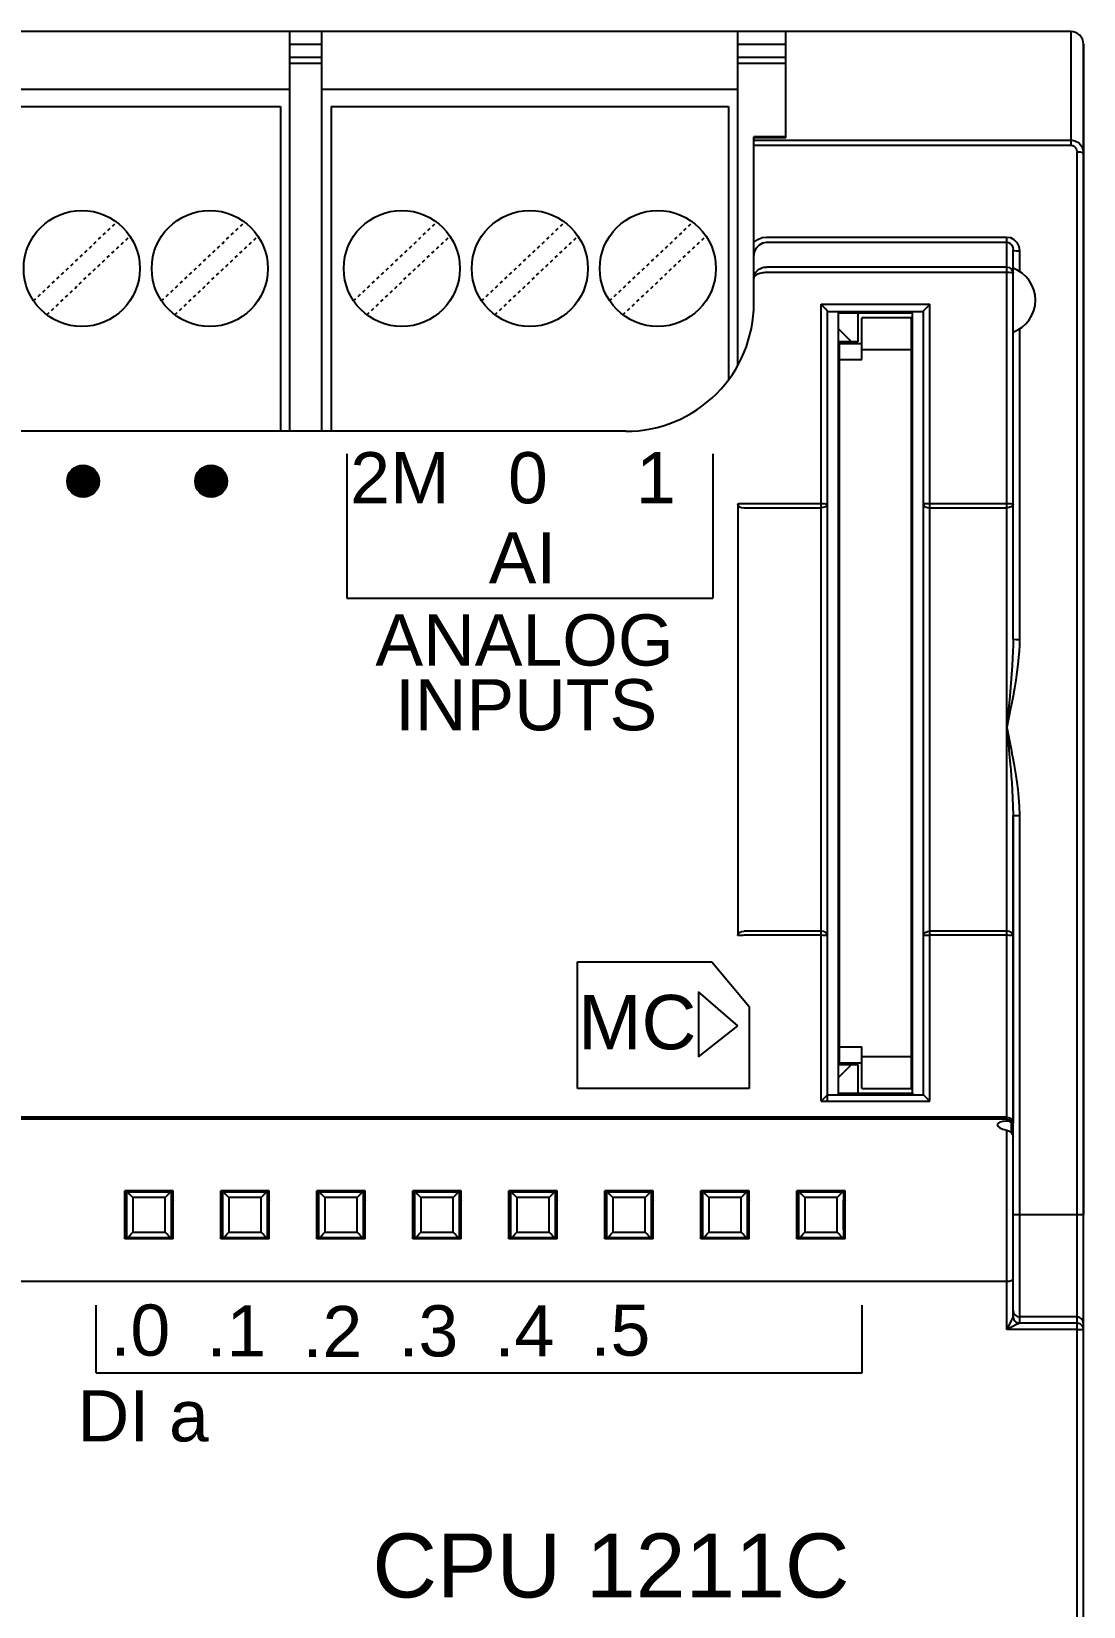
# Model space of a CAD drawing. Header units: inches. Extents: x 57 to 2760, y -193 to 2149.
# Drawn here: x 147.1 to 179.97, y 1693.55 to 1742.79 of the extents above; entities that cross this region are included whole.
import ezdxf

# ---------------------------------------------------------------- set-up
doc = ezdxf.new("R2010")
doc.units = ezdxf.units.IN
doc.header["$MEASUREMENT"] = 0
doc.linetypes.add('DOT', pattern=[0.2, 0.1, -0.1])
doc.styles.get("Standard").update_dxf_attribs({"font": 'arial.ttf'})

msp = doc.modelspace()

# ---------------------------------------------------------------- linework, layer by layer
at = {"color": 7, "linetype": 'Continuous'}
for p, q in [((179.57114, 1742.79462), (90.37114, 1742.79462)), ((155.17114, 1730.29462), (155.17114, 1742.79462)), ((156.17114, 1730.29462), (156.17114, 1742.79462)), ((169.17114, 1732.35813), (169.17114, 1742.79462)), ((170.67114, 1739.47104), (170.67114, 1742.79462)), ((179.57114, 1742.79462), (179.57114, 1739.23994)), ((155.17114, 1742.39462), (156.17114, 1742.39462)), ((169.17114, 1742.39462), (170.67114, 1742.39462)), ((179.97114, 1643.19462), (179.97114, 1742.39462)), ((179.97114, 1742.39462), (179.97114, 1705.79462)), ((155.17114, 1741.99462), (156.17114, 1741.99462)), ((156.17114, 1741.79462), (155.17114, 1741.79462)), ((169.17114, 1741.99462), (170.67114, 1741.99462)), ((170.67114, 1741.79462), (169.17114, 1741.79462)), ((155.17114, 1740.98462), (98.17114, 1740.98462)), ((169.17114, 1740.98462), (156.17114, 1740.98462)), ((98.46114, 1740.44462), (154.88114, 1740.44462)), ((154.88114, 1740.44462), (154.88114, 1730.29462)), ((156.46114, 1740.44462), (168.88114, 1740.44462)), ((156.46114, 1740.44462), (156.46114, 1730.29462)), ((168.88114, 1740.44462), (168.88114, 1731.90801)), ((170.67114, 1739.49763), (169.67114, 1739.49763)), ((169.67114, 1734.29462), (169.67114, 1739.49762)), ((170.67114, 1739.47104), (169.67114, 1739.47104)), ((169.67114, 1739.39967), (179.57114, 1739.39967)), ((169.67114, 1739.23994), (179.57114, 1739.23994)), ((179.77114, 1646.56641), (179.77114, 1739.02283)), ((170.07114, 1736.3686), (177.57114, 1736.3686)), ((177.57114, 1708.73047), (177.57114, 1736.3686)), ((170.07114, 1736.20602), (177.57114, 1736.20602)), ((177.77114, 1723.79926), (177.77114, 1735.96728)), ((177.97114, 1735.93713), (177.97114, 1735.29265)), ((177.57114, 1735.4303), (170.07114, 1735.4303)), ((177.57114, 1735.25745), (170.07114, 1735.25937)), ((171.77114, 1709.35255), (171.77114, 1734.26449)), ((171.77114, 1734.26449), (175.17114, 1734.26449)), ((171.97114, 1728.21393), (171.97114, 1734.0456)), ((171.97114, 1734.04462), (174.97114, 1734.04462)), ((171.97114, 1734.04462), (174.97114, 1734.04462)), ((172.32114, 1733.99462), (172.27114, 1734.04462)), ((172.32114, 1709.59462), (172.32114, 1733.99462)), ((172.32114, 1733.99462), (174.62114, 1733.99462)), ((172.92114, 1733.99462), (172.92114, 1733.09462)), ((174.62114, 1733.99462), (174.67114, 1734.04462)), ((174.62114, 1733.99462), (174.62114, 1709.59462)), ((174.97114, 1709.54462), (174.97114, 1734.0456)), ((175.17114, 1709.35255), (175.17114, 1734.26449)), ((172.72114, 1733.09462), (172.32114, 1733.49462)), ((173.04614, 1732.54462), (173.04614, 1733.84462)), ((174.59614, 1733.84462), (173.04614, 1733.84462)), ((174.59614, 1709.74462), (174.59614, 1733.84462)), ((177.97114, 1733.49659), (177.97114, 1723.78125)), ((172.92114, 1733.09462), (172.32114, 1733.09462)), ((172.34614, 1710.54462), (172.34614, 1733.04462)), ((172.34614, 1733.04462), (173.04614, 1733.04462)), ((172.34614, 1733.04462), (173.04614, 1733.04462)), ((172.34614, 1732.54462), (173.04614, 1732.54462)), ((174.59614, 1732.84462), (173.04614, 1732.84462)), ((165.67114, 1730.29462), (101.67117, 1730.29462)), ((148.21122, 1728.73847), (148.70413, 1729.23138)), ((148.21696, 1728.6978), (148.7448, 1729.22564)), ((148.22275, 1728.7964), (148.64621, 1729.21985)), ((148.22466, 1728.6591), (148.78351, 1729.21794)), ((148.23236, 1728.62039), (148.82221, 1729.21024)), ((148.23427, 1728.85432), (148.58828, 1729.20833)), ((148.24006, 1728.58169), (148.86092, 1729.20254)), ((148.24579, 1728.91225), (148.53035, 1729.19681)), ((148.24776, 1728.54298), (148.89962, 1729.19485)), ((148.26585, 1728.51467), (148.92793, 1729.17676)), ((148.28443, 1728.48685), (148.95575, 1729.15817)), ((148.30302, 1728.45903), (148.98357, 1729.13958)), ((148.32161, 1728.43122), (149.01139, 1729.121)), ((148.32276, 1729.03562), (148.40698, 1729.11984)), ((148.34019, 1728.4034), (149.0392, 1729.10241)), ((148.35991, 1728.37672), (149.06589, 1729.08269)), ((148.38773, 1728.35813), (149.08447, 1729.05487)), ((148.41555, 1728.33954), (149.10306, 1729.02705)), ((148.44336, 1728.32096), (149.12165, 1728.99924)), ((148.47118, 1728.30237), (149.14023, 1728.97142)), ((152.21122, 1728.73847), (152.70413, 1729.23138)), ((152.21696, 1728.6978), (152.7448, 1729.22564)), ((152.22275, 1728.7964), (152.64621, 1729.21985)), ((152.22466, 1728.6591), (152.78351, 1729.21794)), ((152.23236, 1728.62039), (152.82221, 1729.21024)), ((152.23427, 1728.85432), (152.58828, 1729.20833)), ((152.24006, 1728.58169), (152.86092, 1729.20254)), ((152.24579, 1728.91225), (152.53035, 1729.19681)), ((152.24776, 1728.54298), (152.89962, 1729.19485)), ((152.26585, 1728.51467), (152.92793, 1729.17676)), ((152.28443, 1728.48685), (152.95575, 1729.15817)), ((152.30302, 1728.45903), (152.98357, 1729.13958)), ((152.32161, 1728.43122), (153.01139, 1729.121)), ((152.32276, 1729.03562), (152.40698, 1729.11984)), ((152.34019, 1728.4034), (153.0392, 1729.10241)), ((152.35991, 1728.37672), (153.06589, 1729.08269)), ((152.38773, 1728.35813), (153.08447, 1729.05487)), ((152.41555, 1728.33954), (153.10306, 1729.02705)), ((152.44336, 1728.32096), (153.12165, 1728.99924)), ((152.47118, 1728.30237), (153.14023, 1728.97142)), ((148.499, 1728.28378), (149.15882, 1728.9436)), ((148.52999, 1728.26837), (149.17423, 1728.91261)), ((148.5687, 1728.26067), (149.18193, 1728.87391)), ((148.6074, 1728.25297), (149.18963, 1728.8352)), ((148.64611, 1728.24527), (149.19733, 1728.7965)), ((148.68481, 1728.23757), (149.20503, 1728.75779)), ((148.7302, 1728.23656), (149.20604, 1728.7124)), ((148.78813, 1728.24809), (149.19452, 1728.65447)), ((148.84606, 1728.25961), (149.18299, 1728.59655)), ((148.90765, 1728.2748), (149.16781, 1728.53495)), ((152.499, 1728.28378), (153.15882, 1728.9436)), ((152.52999, 1728.26837), (153.17423, 1728.91261)), ((152.5687, 1728.26067), (153.18193, 1728.87391)), ((152.6074, 1728.25297), (153.18963, 1728.8352)), ((152.64611, 1728.24527), (153.19733, 1728.7965)), ((152.68481, 1728.23757), (153.20503, 1728.75779)), ((152.7302, 1728.23656), (153.20604, 1728.7124)), ((152.78813, 1728.24809), (153.19452, 1728.65447)), ((152.84606, 1728.25961), (153.18299, 1728.59655)), ((152.90765, 1728.2748), (153.16781, 1728.53495)), ((149.04749, 1728.36824), (149.07436, 1728.39511)), ((153.04749, 1728.36824), (153.07436, 1728.39511)), ((169.17114, 1728.02583), (169.17114, 1714.52674)), ((169.36428, 1728.03863), (171.76428, 1728.03863)), ((171.97114, 1714.33236), (171.97114, 1728.21393)), ((175.17114, 1728.03863), (177.57114, 1728.03863)), ((169.36428, 1727.89965), (171.76428, 1727.89965)), ((175.17114, 1727.89965), (177.57114, 1727.89965)), ((177.65832, 1721.91207), (177.61933, 1721.50969)), ((177.69376, 1721.6297), (177.62846, 1721.30863)), ((177.61933, 1721.50969), (177.57114, 1721.03199)), ((177.62846, 1721.30863), (177.57119, 1721.03233)), ((177.57114, 1721.03267), (177.62608, 1720.48724)), ((177.57119, 1721.03233), (177.65601, 1720.62095)), ((177.62608, 1720.48724), (177.65318, 1720.20882)), ((177.77114, 1708.58396), (177.77114, 1718.29232)), ((177.77114, 1718.29232), (177.77114, 1708.66673)), ((177.97114, 1718.27982), (177.97114, 1702.41023)), ((171.76639, 1714.66782), (169.36639, 1714.66782)), ((177.57114, 1714.66782), (175.17114, 1714.66782)), ((171.76639, 1714.5357), (169.36639, 1714.5357)), ((171.97114, 1709.35255), (171.97114, 1714.43676)), ((177.57114, 1714.5357), (175.17114, 1714.5357)), ((172.34614, 1713.59462), (172.32114, 1713.59462)), ((172.34614, 1711.04462), (173.04614, 1711.04462)), ((173.04614, 1709.74462), (173.04614, 1711.04462)), ((173.04614, 1710.74462), (174.59614, 1710.74462)), ((172.32114, 1710.09462), (172.72114, 1710.49462)), ((172.32114, 1710.49462), (172.92114, 1710.49462)), ((172.34614, 1710.54462), (173.04614, 1710.54462)), ((172.92114, 1710.49462), (172.92114, 1709.59462)), ((173.04614, 1709.74462), (174.59614, 1709.74462)), ((171.77114, 1709.35255), (175.17114, 1709.35255)), ((171.97098, 1709.54462), (174.9713, 1709.54462)), ((171.97114, 1709.54462), (174.97114, 1709.54462)), ((172.32114, 1709.59462), (172.27114, 1709.54462)), ((174.62114, 1709.59462), (172.32114, 1709.59462)), ((174.62114, 1709.59462), (174.67114, 1709.54462)), ((177.57114, 1708.8506), (145.12114, 1708.8506)), ((177.57114, 1708.7832), (145.12114, 1708.7832)), ((177.57114, 1702.21162), (177.57114, 1708.44026)), ((177.75824, 1708.61271), (177.72114, 1708.67134)), ((177.72114, 1708.36352), (177.72114, 1708.67134)), ((177.75592, 1708.66021), (177.77114, 1708.58396)), ((177.77114, 1708.54547), (177.75824, 1708.61271)), ((177.77114, 1702.60947), (177.77114, 1708.54547)), ((150.01779, 1706.54797), (150.06438, 1706.50138)), ((151.52449, 1706.54797), (150.01779, 1706.54797)), ((150.06438, 1706.50138), (150.10823, 1706.5006)), ((151.43405, 1706.5006), (150.10823, 1706.5006)), ((151.27715, 1706.33677), (150.26513, 1706.33677)), ((151.43405, 1706.5006), (151.4779, 1706.50138)), ((151.52449, 1706.54797), (151.4779, 1706.50138)), ((151.52378, 1706.3099), (151.50425, 1706.29457)), ((151.50425, 1706.29457), (151.52352, 1706.2227)), ((153.06438, 1706.50138), (153.01779, 1706.54797)), ((154.52449, 1706.54797), (153.01779, 1706.54797)), ((153.03803, 1706.29457), (153.01876, 1706.2227)), ((153.06438, 1706.50138), (153.10823, 1706.5006)), ((154.43405, 1706.5006), (153.10823, 1706.5006)), ((154.27715, 1706.33677), (153.26513, 1706.33677)), ((154.43405, 1706.5006), (154.4779, 1706.50138)), ((154.4779, 1706.50138), (154.52449, 1706.54797)), ((154.52378, 1706.3099), (154.50425, 1706.29457)), ((154.50425, 1706.29457), (154.52352, 1706.2227)), ((156.06438, 1706.50138), (156.01779, 1706.54797)), ((157.52449, 1706.54797), (156.01779, 1706.54797)), ((156.03803, 1706.29457), (156.01876, 1706.2227)), ((156.06438, 1706.50138), (156.10823, 1706.5006)), ((157.43405, 1706.5006), (156.10823, 1706.5006)), ((157.27715, 1706.33677), (156.26513, 1706.33677)), ((157.43405, 1706.5006), (157.4779, 1706.50138)), ((157.4779, 1706.50138), (157.52449, 1706.54797)), ((157.52378, 1706.3099), (157.50425, 1706.29457)), ((157.50425, 1706.29457), (157.52352, 1706.2227)), ((159.06438, 1706.50138), (159.01779, 1706.54797)), ((160.52449, 1706.54797), (159.01779, 1706.54797)), ((159.03803, 1706.29457), (159.01876, 1706.2227)), ((159.06438, 1706.50138), (159.10823, 1706.5006)), ((160.43405, 1706.5006), (159.10823, 1706.5006)), ((160.27715, 1706.33677), (159.26513, 1706.33677)), ((160.43405, 1706.5006), (160.4779, 1706.50138)), ((160.4779, 1706.50138), (160.52449, 1706.54797)), ((160.52378, 1706.3099), (160.50425, 1706.29457)), ((160.50425, 1706.29457), (160.52352, 1706.2227)), ((162.06438, 1706.50138), (162.01779, 1706.54797)), ((163.52449, 1706.54797), (162.01779, 1706.54797)), ((162.03803, 1706.29457), (162.01876, 1706.2227)), ((162.06438, 1706.50138), (162.10823, 1706.5006)), ((163.43405, 1706.5006), (162.10823, 1706.5006)), ((163.27715, 1706.33677), (162.26513, 1706.33677)), ((163.43405, 1706.5006), (163.4779, 1706.50138)), ((163.4779, 1706.50138), (163.52449, 1706.54797)), ((163.52378, 1706.3099), (163.50425, 1706.29457)), ((163.50425, 1706.29457), (163.52352, 1706.2227)), ((165.06438, 1706.50138), (165.01779, 1706.54797)), ((166.52449, 1706.54797), (165.01779, 1706.54797)), ((165.03803, 1706.29457), (165.01876, 1706.2227)), ((165.06438, 1706.50138), (165.10823, 1706.5006)), ((166.43405, 1706.5006), (165.10823, 1706.5006)), ((166.27715, 1706.33677), (165.26513, 1706.33677)), ((166.43405, 1706.5006), (166.4779, 1706.50138)), ((166.4779, 1706.50138), (166.52449, 1706.54797)), ((166.52378, 1706.3099), (166.50425, 1706.29457)), ((166.50425, 1706.29457), (166.52352, 1706.2227)), ((168.06438, 1706.50138), (168.01779, 1706.54797)), ((169.52449, 1706.54797), (168.01779, 1706.54797)), ((168.03803, 1706.29457), (168.01876, 1706.2227)), ((168.06438, 1706.50138), (168.10823, 1706.5006)), ((169.43405, 1706.5006), (168.10823, 1706.5006)), ((169.27715, 1706.33677), (168.26513, 1706.33677)), ((169.43405, 1706.5006), (169.4779, 1706.50138)), ((169.4779, 1706.50138), (169.52449, 1706.54797)), ((169.52378, 1706.3099), (169.50425, 1706.29457)), ((169.50425, 1706.29457), (169.52352, 1706.2227)), ((171.06438, 1706.50138), (171.01779, 1706.54797)), ((172.52449, 1706.54797), (171.01779, 1706.54797)), ((171.03803, 1706.29457), (171.01876, 1706.2227)), ((171.06438, 1706.50138), (171.10823, 1706.5006)), ((172.43405, 1706.5006), (171.10823, 1706.5006)), ((172.27715, 1706.33677), (171.26513, 1706.33677)), ((172.43405, 1706.5006), (172.4779, 1706.50138)), ((172.4779, 1706.50138), (172.52449, 1706.54797)), ((172.52378, 1706.3099), (172.50425, 1706.29457)), ((172.50425, 1706.29457), (172.52352, 1706.2227)), ((151.49607, 1705.95021), (151.49565, 1705.81894)), ((151.49565, 1705.81894), (151.49585, 1705.68611)), ((151.49709, 1706.07042), (151.49607, 1705.95021)), ((153.04568, 1706.02323), (153.04433, 1706.13353)), ((153.04646, 1705.89626), (153.04568, 1706.02323)), ((153.04662, 1705.76211), (153.04646, 1705.89626)), ((154.49607, 1705.95021), (154.49565, 1705.81894)), ((154.49565, 1705.81894), (154.49585, 1705.68611)), ((154.49709, 1706.07042), (154.49607, 1705.95021)), ((156.04568, 1706.02323), (156.04433, 1706.13353)), ((156.04646, 1705.89626), (156.04568, 1706.02323)), ((156.04662, 1705.76211), (156.04646, 1705.89626)), ((157.49578, 1705.88536), (157.49567, 1705.75213)), ((157.49651, 1706.0123), (157.49578, 1705.88536)), ((159.04568, 1706.02323), (159.04433, 1706.13353)), ((159.04646, 1705.89626), (159.04568, 1706.02323)), ((159.04662, 1705.76211), (159.04646, 1705.89626)), ((160.49607, 1705.95021), (160.49565, 1705.81894)), ((160.49565, 1705.81894), (160.49585, 1705.68611)), ((160.49709, 1706.07042), (160.49607, 1705.95021)), ((162.04568, 1706.02323), (162.04433, 1706.13353)), ((162.04646, 1705.89626), (162.04568, 1706.02323)), ((162.04662, 1705.76211), (162.04646, 1705.89626)), ((163.49607, 1705.95021), (163.49565, 1705.81894)), ((163.49565, 1705.81894), (163.49585, 1705.68611)), ((163.49709, 1706.07042), (163.49607, 1705.95021)), ((165.04568, 1706.02323), (165.04433, 1706.13353)), ((165.04646, 1705.89626), (165.04568, 1706.02323)), ((165.04662, 1705.76211), (165.04646, 1705.89626)), ((166.49607, 1705.95021), (166.49565, 1705.81894)), ((166.49565, 1705.81894), (166.49585, 1705.68611)), ((166.49709, 1706.07042), (166.49607, 1705.95021)), ((168.04568, 1706.02323), (168.04433, 1706.13353)), ((168.04646, 1705.89626), (168.04568, 1706.02323)), ((168.04662, 1705.76211), (168.04646, 1705.89626)), ((169.49607, 1705.95021), (169.49565, 1705.81894)), ((169.49565, 1705.81894), (169.49585, 1705.68611)), ((169.49709, 1706.07042), (169.49607, 1705.95021)), ((171.04568, 1706.02323), (171.04433, 1706.13353)), ((171.04646, 1705.89626), (171.04568, 1706.02323)), ((171.04662, 1705.76211), (171.04646, 1705.89626)), ((172.49607, 1705.95021), (172.49565, 1705.81894)), ((172.49565, 1705.81894), (172.49585, 1705.68611)), ((172.49709, 1706.07042), (172.49607, 1705.95021)), ((151.49585, 1705.68611), (151.49665, 1705.56094)), ((151.49665, 1705.56094), (151.498, 1705.45226)), ((151.50425, 1705.29467), (151.52352, 1705.36654)), ((153.03803, 1705.29467), (153.01876, 1705.36654)), ((153.04509, 1705.51018), (153.04616, 1705.63028)), ((153.04616, 1705.63028), (153.04662, 1705.76211)), ((154.49585, 1705.68611), (154.49665, 1705.56094)), ((154.49665, 1705.56094), (154.498, 1705.45226)), ((154.50425, 1705.29467), (154.52352, 1705.36654)), ((156.03803, 1705.29467), (156.01876, 1705.36654)), ((156.04509, 1705.51018), (156.04616, 1705.63028)), ((156.04616, 1705.63028), (156.04662, 1705.76211)), ((157.49567, 1705.75213), (157.49617, 1705.622)), ((157.49617, 1705.622), (157.49726, 1705.50401)), ((157.50425, 1705.29467), (157.52352, 1705.36654)), ((159.03803, 1705.29467), (159.01876, 1705.36654)), ((159.04509, 1705.51018), (159.04616, 1705.63028)), ((159.04616, 1705.63028), (159.04662, 1705.76211)), ((160.49585, 1705.68611), (160.49665, 1705.56094)), ((160.49665, 1705.56094), (160.498, 1705.45226)), ((160.50425, 1705.29467), (160.52352, 1705.36654)), ((162.03803, 1705.29467), (162.01876, 1705.36654)), ((162.04509, 1705.51018), (162.04616, 1705.63028)), ((162.04616, 1705.63028), (162.04662, 1705.76211)), ((163.49585, 1705.68611), (163.49665, 1705.56094)), ((163.49665, 1705.56094), (163.498, 1705.45226)), ((163.50425, 1705.29467), (163.52352, 1705.36654)), ((165.03803, 1705.29467), (165.01876, 1705.36654)), ((165.04509, 1705.51018), (165.04616, 1705.63028)), ((165.04616, 1705.63028), (165.04662, 1705.76211)), ((166.49585, 1705.68611), (166.49665, 1705.56094)), ((166.49665, 1705.56094), (166.498, 1705.45226)), ((166.50425, 1705.29467), (166.52352, 1705.36654)), ((168.03803, 1705.29467), (168.01876, 1705.36654)), ((168.04509, 1705.51018), (168.04616, 1705.63028)), ((168.04616, 1705.63028), (168.04662, 1705.76211)), ((169.49585, 1705.68611), (169.49665, 1705.56094)), ((169.49665, 1705.56094), (169.498, 1705.45226)), ((169.50425, 1705.29467), (169.52352, 1705.36654)), ((171.03803, 1705.29467), (171.01876, 1705.36654)), ((171.04509, 1705.51018), (171.04616, 1705.63028)), ((171.04616, 1705.63028), (171.04662, 1705.76211)), ((172.49585, 1705.68611), (172.49665, 1705.56094)), ((172.49665, 1705.56094), (172.498, 1705.45226)), ((172.50425, 1705.29467), (172.52352, 1705.36654)), ((179.97114, 1705.79462), (177.77114, 1705.79462)), ((150.01779, 1705.04127), (150.06438, 1705.08786)), ((151.52449, 1705.04127), (150.01779, 1705.04127)), ((150.10822, 1705.08864), (150.06438, 1705.08786)), ((150.10822, 1705.08864), (151.43406, 1705.08864)), ((150.26513, 1705.25247), (151.27715, 1705.25247)), ((151.4779, 1705.08786), (151.43406, 1705.08864)), ((151.52449, 1705.04127), (151.4779, 1705.08786)), ((153.06438, 1705.08786), (153.01779, 1705.04127)), ((154.52449, 1705.04127), (153.01779, 1705.04127)), ((153.0185, 1705.27934), (153.03803, 1705.29467)), ((153.10822, 1705.08864), (153.06438, 1705.08786)), ((153.10822, 1705.08864), (154.43406, 1705.08864)), ((153.26513, 1705.25247), (154.27715, 1705.25247)), ((154.4779, 1705.08786), (154.43406, 1705.08864)), ((154.4779, 1705.08786), (154.52449, 1705.04127)), ((156.06438, 1705.08786), (156.01779, 1705.04127)), ((157.52449, 1705.04127), (156.01779, 1705.04127)), ((156.0185, 1705.27934), (156.03803, 1705.29467)), ((156.10822, 1705.08864), (156.06438, 1705.08786)), ((156.10822, 1705.08864), (157.43406, 1705.08864)), ((156.26513, 1705.25247), (157.27715, 1705.25247)), ((157.4779, 1705.08786), (157.43406, 1705.08864)), ((157.4779, 1705.08786), (157.52449, 1705.04127)), ((159.06438, 1705.08786), (159.01779, 1705.04127)), ((160.52449, 1705.04127), (159.01779, 1705.04127)), ((159.0185, 1705.27934), (159.03803, 1705.29467)), ((159.10822, 1705.08864), (159.06438, 1705.08786)), ((159.10822, 1705.08864), (160.43406, 1705.08864)), ((159.26513, 1705.25247), (160.27715, 1705.25247)), ((160.4779, 1705.08786), (160.43406, 1705.08864)), ((160.4779, 1705.08786), (160.52449, 1705.04127)), ((162.06438, 1705.08786), (162.01779, 1705.04127)), ((163.52449, 1705.04127), (162.01779, 1705.04127)), ((162.0185, 1705.27934), (162.03803, 1705.29467)), ((162.10822, 1705.08864), (162.06438, 1705.08786)), ((162.10822, 1705.08864), (163.43406, 1705.08864)), ((162.26513, 1705.25247), (163.27715, 1705.25247)), ((163.4779, 1705.08786), (163.43406, 1705.08864)), ((163.4779, 1705.08786), (163.52449, 1705.04127)), ((165.06438, 1705.08786), (165.01779, 1705.04127)), ((166.52449, 1705.04127), (165.01779, 1705.04127)), ((165.0185, 1705.27934), (165.03803, 1705.29467)), ((165.10822, 1705.08864), (165.06438, 1705.08786)), ((165.10822, 1705.08864), (166.43406, 1705.08864)), ((165.26513, 1705.25247), (166.27715, 1705.25247)), ((166.4779, 1705.08786), (166.43406, 1705.08864)), ((166.4779, 1705.08786), (166.52449, 1705.04127)), ((168.06438, 1705.08786), (168.01779, 1705.04127)), ((169.52449, 1705.04127), (168.01779, 1705.04127)), ((168.0185, 1705.27934), (168.03803, 1705.29467)), ((168.10822, 1705.08864), (168.06438, 1705.08786)), ((168.10822, 1705.08864), (169.43406, 1705.08864)), ((168.26513, 1705.25247), (169.27715, 1705.25247)), ((169.4779, 1705.08786), (169.43406, 1705.08864)), ((169.4779, 1705.08786), (169.52449, 1705.04127)), ((171.06438, 1705.08786), (171.01779, 1705.04127)), ((172.52449, 1705.04127), (171.01779, 1705.04127)), ((171.0185, 1705.27934), (171.03803, 1705.29467)), ((171.10822, 1705.08864), (171.06438, 1705.08786)), ((171.10822, 1705.08864), (172.43406, 1705.08864)), ((171.26513, 1705.25247), (172.27715, 1705.25247)), ((172.4779, 1705.08786), (172.43406, 1705.08864)), ((172.4779, 1705.08786), (172.52449, 1705.04127)), ((177.57114, 1703.71075), (145.12114, 1703.71075)), ((177.71315, 1702.49425), (177.57114, 1702.21162)), ((177.75377, 1702.57412), (177.71315, 1702.49425)), ((177.85517, 1702.35232), (177.76186, 1702.30645)), ((177.9025, 1702.37533), (177.85517, 1702.35232)), ((179.77114, 1702.40638), (177.96871, 1702.40638)), ((179.77114, 1702.6068), (177.97114, 1702.6068)), ((177.76186, 1702.30645), (177.57114, 1702.21162)), ((179.77114, 1702.21162), (177.57114, 1702.21162))]:
    msp.add_line(p, q, dxfattribs=at)
at = {"linetype": 'DOT'}
for p, q in [((147.16529, 1734.37139), (149.76437, 1736.83344)), ((151.16529, 1734.37139), (153.76437, 1736.83344)), ((157.16529, 1734.37139), (159.76437, 1736.83344)), ((161.16529, 1734.37139), (163.76437, 1736.83344)), ((165.16529, 1734.37139), (167.76437, 1736.83344)), ((147.57791, 1733.9358), (150.17699, 1736.39785)), ((151.57791, 1733.9358), (154.17699, 1736.39785)), ((157.57791, 1733.9358), (160.17699, 1736.39785)), ((161.57791, 1733.9358), (164.17699, 1736.39785)), ((165.57791, 1733.9358), (168.17699, 1736.39785))]:
    msp.add_line(p, q, dxfattribs=at)
for p, q in [((156.95614, 1729.58839), (156.95614, 1725.07481)), ((168.38614, 1729.58839), (168.38614, 1725.07481)), ((156.95614, 1725.07481), (168.38614, 1725.07481)), ((164.1614, 1713.7056), (168.35621, 1713.7056)), ((164.1614, 1709.74428), (164.1614, 1713.7056)), ((168.35621, 1713.7056), (169.52049, 1712.30635)), ((167.94108, 1712.77404), (167.94108, 1710.73696)), ((169.17083, 1711.70253), (167.94108, 1712.77404)), ((169.51971, 1712.30728), (169.51971, 1709.74428)), ((167.94108, 1710.73696), (169.17083, 1711.70253)), ((169.51971, 1709.74428), (164.1614, 1709.74428)), ((149.12071, 1700.85347), (149.12071, 1702.9695)), ((173.05981, 1700.85347), (173.05981, 1702.9695)), ((149.12071, 1700.85347), (173.05981, 1700.85347))]:
    msp.add_line(p, q)
at = {"color": 7, "linetype": 'Continuous'}
for points in [[(179.57114, 1739.39967), (179.61583, 1739.3971), (179.65911, 1739.38963), (179.70228, 1739.377), (179.74595, 1739.35843), (179.79014, 1739.33274), (179.83432, 1739.29839), (179.87696, 1739.2539), (179.91514, 1739.19883), (179.94529, 1739.13458), (179.96455, 1739.06371), (179.97114, 1738.98957)], [(179.57114, 1739.23994), (179.59349, 1739.23858), (179.61513, 1739.23462), (179.63671, 1739.22794), (179.65855, 1739.21811), (179.68064, 1739.20451), (179.70273, 1739.18633), (179.72404, 1739.16278), (179.74313, 1739.13363), (179.75821, 1739.09963), (179.76784, 1739.0621), (179.77114, 1739.02283)], [(179.97114, 1738.98957), (179.94434, 1739.0062), (179.87114, 1739.01838), (179.77114, 1739.02283)], [(169.67114, 1736.20376), (169.79274, 1736.29466), (169.92789, 1736.34988), (170.07114, 1736.3686)], [(177.57114, 1736.3686), (177.68903, 1736.34937), (177.79783, 1736.29258), (177.88844, 1736.19983), (177.94946, 1736.07721), (177.97114, 1735.93713)], [(169.67114, 1735.75145), (169.69286, 1735.89912), (169.75389, 1736.02825), (169.8446, 1736.12605), (169.95317, 1736.18579), (170.07114, 1736.20602)], [(177.57114, 1736.20602), (177.63, 1736.19544), (177.68444, 1736.164), (177.7298, 1736.11262), (177.76032, 1736.04472), (177.77114, 1735.96728)], [(177.77114, 1735.9673), (177.79793, 1735.95222), (177.87114, 1735.94117), (177.97114, 1735.93713)], [(169.67114, 1735.07957), (169.67388, 1735.12059), (169.68199, 1735.16075), (169.69525, 1735.19952), (169.71335, 1735.23641), (169.73591, 1735.27094), (169.76251, 1735.3027), (169.79279, 1735.33146), (169.82646, 1735.35704), (169.86302, 1735.37909), (169.90184, 1735.39734), (169.94223, 1735.41159), (169.98362, 1735.4218), (170.02628, 1735.42808), (170.07114, 1735.4303)], [(177.57114, 1735.4303), (177.64671, 1735.41597), (177.71163, 1735.37461), (177.75581, 1735.31129), (177.77114, 1735.23711)], [(170.07114, 1735.25745), (170.02628, 1735.25633), (169.98362, 1735.25314), (169.94224, 1735.24796), (169.90185, 1735.24074), (169.86302, 1735.23148), (169.82646, 1735.22029), (169.79279, 1735.20732), (169.76251, 1735.19273), (169.73591, 1735.17662), (169.71335, 1735.15911), (169.69525, 1735.14041), (169.68199, 1735.12075), (169.67388, 1735.10039), (169.67114, 1735.07959)], [(177.77114, 1735.23711), (177.75581, 1735.24492), (177.71163, 1735.25159), (177.64671, 1735.25595), (177.57114, 1735.25745)], [(171.97114, 1734.0456), (171.95632, 1734.06784), (171.9212, 1734.1084), (171.87503, 1734.1582), (171.82341, 1734.21177), (171.77114, 1734.26449)], [(174.97114, 1734.0456), (174.98596, 1734.06784), (175.02107, 1734.1084), (175.06725, 1734.1582), (175.11886, 1734.21177), (175.17114, 1734.26449)], [(169.16428, 1728.02175), (169.16823, 1728.02506), (169.18161, 1728.02858), (169.20667, 1728.03209), (169.24525, 1728.03531), (169.29824, 1728.0379), (169.36428, 1728.03863)], [(169.16428, 1728.02175), (169.17907, 1727.97567), (169.22216, 1727.93584), (169.28735, 1727.90904), (169.36428, 1727.89965)], [(171.76428, 1728.03863), (171.80383, 1728.03824), (171.84568, 1728.03718), (171.88735, 1728.03514), (171.92495, 1728.03186), (171.95302, 1728.02737), (171.96428, 1728.02175)], [(171.96428, 1728.02175), (171.9495, 1727.97567), (171.90641, 1727.93584), (171.84122, 1727.90904), (171.76428, 1727.89965)], [(174.97114, 1728.02175), (174.97509, 1728.02506), (174.98846, 1728.02858), (175.01352, 1728.03209), (175.0521, 1728.03531), (175.1051, 1728.0379), (175.17114, 1728.03863)], [(174.97114, 1728.02175), (174.98592, 1727.97567), (175.02901, 1727.93584), (175.0942, 1727.90904), (175.17114, 1727.89965)], [(177.57114, 1728.03863), (177.61069, 1728.03824), (177.65254, 1728.03718), (177.69421, 1728.03514), (177.7318, 1728.03186), (177.75987, 1728.02737), (177.77114, 1728.02175)], [(177.77114, 1728.02175), (177.75635, 1727.97567), (177.71327, 1727.93584), (177.64807, 1727.90904), (177.57114, 1727.89965)], [(177.77114, 1723.79926), (177.76944, 1723.61555), (177.76419, 1723.41493), (177.75518, 1723.19669), (177.74217, 1722.95943), (177.72489, 1722.70076), (177.70357, 1722.42443), (177.68033, 1722.15261), (177.65832, 1721.91207)], [(177.97114, 1723.78125), (177.96822, 1723.60702), (177.95919, 1723.41906), (177.94372, 1723.21706), (177.92146, 1723.00015), (177.89191, 1722.76626), (177.85497, 1722.51598), (177.81282, 1722.26167), (177.77022, 1722.02493), (177.7305, 1721.81605), (177.69376, 1721.6297)], [(177.77114, 1723.79926), (177.79793, 1723.79025), (177.87114, 1723.78366), (177.97114, 1723.78125)], [(177.65601, 1720.62095), (177.70735, 1720.36577), (177.73516, 1720.2236), (177.76431, 1720.07037), (177.79466, 1719.90469), (177.82595, 1719.72503), (177.85759, 1719.53041), (177.88869, 1719.31984), (177.91807, 1719.09156), (177.94389, 1718.84323), (177.96329, 1718.5711), (177.97114, 1718.27982)], [(177.65318, 1720.20882), (177.68293, 1719.88697), (177.69857, 1719.70665), (177.71438, 1719.51223), (177.72993, 1719.30309), (177.74461, 1719.07791), (177.75752, 1718.83496), (177.76721, 1718.57133), (177.77114, 1718.29232)], [(177.77114, 1718.29232), (177.79793, 1718.28607), (177.87114, 1718.28149), (177.97114, 1718.27982)], [(169.16639, 1714.52529), (169.18118, 1714.57907), (169.22426, 1714.62557), (169.28946, 1714.65686), (169.36639, 1714.66782)], [(171.96639, 1714.52529), (171.95161, 1714.57907), (171.90852, 1714.62557), (171.84333, 1714.65686), (171.76639, 1714.66782)], [(174.97114, 1714.52529), (174.98592, 1714.57907), (175.02901, 1714.62557), (175.0942, 1714.65686), (175.17114, 1714.66782)], [(177.77114, 1714.52529), (177.75635, 1714.57907), (177.71327, 1714.62557), (177.64807, 1714.65686), (177.57114, 1714.66782)], [(169.36639, 1714.5357), (169.32692, 1714.53553), (169.28511, 1714.53477), (169.24344, 1714.53345), (169.2058, 1714.53148), (169.17768, 1714.52875), (169.16639, 1714.52529)], [(171.96639, 1714.52529), (171.96247, 1714.52736), (171.94917, 1714.52953), (171.92423, 1714.53172), (171.88578, 1714.53357), (171.83292, 1714.53493), (171.76639, 1714.5357)], [(175.17114, 1714.5357), (175.13166, 1714.53553), (175.08986, 1714.53477), (175.04818, 1714.53345), (175.01055, 1714.53148), (174.98242, 1714.52875), (174.97114, 1714.52529)], [(177.77114, 1714.52529), (177.76721, 1714.52736), (177.75392, 1714.52953), (177.72898, 1714.53172), (177.69052, 1714.53357), (177.63766, 1714.53493), (177.57114, 1714.5357)], [(171.77114, 1709.35255), (171.83251, 1709.4135), (171.88723, 1709.4671), (171.92991, 1709.50811), (171.95884, 1709.53493), (171.97098, 1709.54462)], [(174.9713, 1709.54462), (174.98343, 1709.53493), (175.01233, 1709.50814), (175.055, 1709.46715), (175.10976, 1709.41351), (175.17114, 1709.35255)], [(177.57114, 1708.8506), (177.63237, 1708.84177), (177.68689, 1708.81667), (177.7307, 1708.77759), (177.76039, 1708.72618), (177.77114, 1708.66673)], [(177.57114, 1708.7832), (177.64768, 1708.76804), (177.71256, 1708.72485), (177.75592, 1708.66021)], [(177.57114, 1708.73047), (177.44942, 1708.71616), (177.35329, 1708.69181), (177.29209, 1708.65723), (177.27114, 1708.6137)], [(177.27114, 1708.6137), (177.29209, 1708.56439), (177.3533, 1708.5145), (177.44942, 1708.47079), (177.57114, 1708.44026)], [(177.72114, 1708.67134), (177.67867, 1708.7055), (177.62642, 1708.72628), (177.57114, 1708.73047)], [(177.57114, 1708.44026), (177.62642, 1708.42536), (177.67867, 1708.39906), (177.72114, 1708.36352)], [(177.72114, 1708.36352), (177.75824, 1708.30489), (177.77114, 1708.23765)], [(150.01779, 1705.04127), (150.01928, 1705.54126), (150.01928, 1706.04834), (150.01779, 1706.54797)], [(150.06438, 1706.50138), (150.06579, 1706.03173), (150.06579, 1705.55779), (150.06438, 1705.08786)], [(150.10823, 1706.5006), (150.15878, 1706.44626), (150.21113, 1706.39166), (150.26513, 1706.33677)], [(150.26519, 1706.33677), (150.2658, 1705.61338), (150.26519, 1705.25247)], [(151.27709, 1705.25247), (151.27648, 1705.97584), (151.27709, 1706.33677)], [(151.43405, 1706.5006), (151.3835, 1706.44626), (151.33115, 1706.39166), (151.27715, 1706.33677)], [(151.4779, 1705.08786), (151.47649, 1705.55779), (151.47649, 1706.03173), (151.4779, 1706.50138)], [(151.50425, 1706.29457), (151.50288, 1706.28729), (151.50165, 1706.26986), (151.50054, 1706.24409), (151.49953, 1706.2107), (151.49861, 1706.17033), (151.49709, 1706.07042)], [(151.52449, 1705.04127), (151.523, 1705.54126), (151.523, 1706.04834), (151.52449, 1706.54797)], [(153.01779, 1705.04127), (153.01928, 1705.54126), (153.01928, 1706.04834), (153.01779, 1706.54797)], [(153.04433, 1706.13353), (153.04348, 1706.17976), (153.04253, 1706.21901), (153.04149, 1706.2507), (153.04038, 1706.27423), (153.03922, 1706.289), (153.03803, 1706.29457)], [(153.06438, 1706.50138), (153.06579, 1706.03173), (153.06579, 1705.55779), (153.06438, 1705.08786)], [(153.10823, 1706.5006), (153.15878, 1706.44626), (153.21112, 1706.39167), (153.26513, 1706.33677)], [(153.26519, 1706.33677), (153.2658, 1705.61338), (153.26519, 1705.25247)], [(154.27709, 1705.25247), (154.27648, 1705.97584), (154.27709, 1706.33677)], [(154.43405, 1706.5006), (154.3835, 1706.44626), (154.33116, 1706.39167), (154.27715, 1706.33677)], [(154.4779, 1705.08786), (154.47649, 1705.55779), (154.47649, 1706.03173), (154.4779, 1706.50138)], [(154.50425, 1706.29457), (154.50288, 1706.28729), (154.50165, 1706.26986), (154.50054, 1706.24409), (154.49953, 1706.2107), (154.49861, 1706.17033), (154.49709, 1706.07042)], [(154.52449, 1705.04127), (154.523, 1705.54126), (154.523, 1706.04834), (154.52449, 1706.54797)], [(156.01779, 1705.04127), (156.01928, 1705.54126), (156.01928, 1706.04834), (156.01779, 1706.54797)], [(156.04433, 1706.13353), (156.04348, 1706.17976), (156.04253, 1706.21901), (156.04149, 1706.2507), (156.04038, 1706.27423), (156.03922, 1706.289), (156.03803, 1706.29457)], [(156.06438, 1706.50138), (156.06579, 1706.03173), (156.06579, 1705.55779), (156.06438, 1705.08786)], [(156.10823, 1706.5006), (156.15877, 1706.44627), (156.21112, 1706.39167), (156.26513, 1706.33677)], [(156.26519, 1706.33677), (156.2658, 1705.61338), (156.26519, 1705.25247)], [(157.27709, 1705.25247), (157.27648, 1705.97584), (157.27709, 1706.33677)], [(157.43405, 1706.5006), (157.38351, 1706.44627), (157.33116, 1706.39167), (157.27715, 1706.33677)], [(157.4779, 1705.08786), (157.47649, 1705.55779), (157.47649, 1706.03173), (157.4779, 1706.50138)], [(157.50425, 1706.29457), (157.50288, 1706.28729), (157.50165, 1706.26986), (157.50054, 1706.24409), (157.49953, 1706.2107), (157.49861, 1706.17033), (157.49779, 1706.12341), (157.49651, 1706.0123)], [(157.52449, 1705.04127), (157.523, 1705.54126), (157.523, 1706.04834), (157.52449, 1706.54797)], [(159.01779, 1705.04127), (159.01928, 1705.54126), (159.01928, 1706.04834), (159.01779, 1706.54797)], [(159.04433, 1706.13353), (159.04348, 1706.17976), (159.04253, 1706.21901), (159.04149, 1706.2507), (159.04038, 1706.27423), (159.03922, 1706.289), (159.03803, 1706.29457)], [(159.06438, 1706.50138), (159.06579, 1706.03173), (159.06579, 1705.55779), (159.06438, 1705.08786)], [(159.10823, 1706.5006), (159.15876, 1706.44628), (159.21111, 1706.39168), (159.26513, 1706.33677)], [(159.26519, 1706.33677), (159.2658, 1705.61338), (159.26519, 1705.25247)], [(160.27709, 1705.25247), (160.27648, 1705.97584), (160.27709, 1706.33677)], [(160.43405, 1706.5006), (160.38352, 1706.44628), (160.33117, 1706.39168), (160.27715, 1706.33677)], [(160.4779, 1705.08786), (160.47649, 1705.55779), (160.47649, 1706.03173), (160.4779, 1706.50138)], [(160.50425, 1706.29457), (160.50288, 1706.28729), (160.50165, 1706.26986), (160.50054, 1706.24409), (160.49953, 1706.2107), (160.49861, 1706.17033), (160.49709, 1706.07042)], [(160.52449, 1705.04127), (160.523, 1705.54126), (160.523, 1706.04834), (160.52449, 1706.54797)], [(162.01779, 1705.04127), (162.01928, 1705.54126), (162.01928, 1706.04834), (162.01779, 1706.54797)], [(162.04433, 1706.13353), (162.04348, 1706.17976), (162.04253, 1706.21901), (162.04149, 1706.2507), (162.04038, 1706.27423), (162.03922, 1706.289), (162.03803, 1706.29457)], [(162.06438, 1706.50138), (162.06579, 1706.03173), (162.06579, 1705.55779), (162.06438, 1705.08786)], [(162.10823, 1706.5006), (162.15875, 1706.44629), (162.2111, 1706.39169), (162.26513, 1706.33677)], [(162.26519, 1706.33677), (162.2658, 1705.61338), (162.26519, 1705.25247)], [(163.27709, 1705.25247), (163.27648, 1705.97584), (163.27709, 1706.33677)], [(163.43405, 1706.5006), (163.38353, 1706.44629), (163.33118, 1706.39169), (163.27715, 1706.33677)], [(163.4779, 1705.08786), (163.47649, 1705.55779), (163.47649, 1706.03173), (163.4779, 1706.50138)], [(163.50425, 1706.29457), (163.50288, 1706.28729), (163.50165, 1706.26986), (163.50054, 1706.24409), (163.49953, 1706.2107), (163.49861, 1706.17033), (163.49709, 1706.07042)], [(163.52449, 1705.04127), (163.523, 1705.54126), (163.523, 1706.04834), (163.52449, 1706.54797)], [(165.01779, 1705.04127), (165.01928, 1705.54126), (165.01928, 1706.04834), (165.01779, 1706.54797)], [(165.04433, 1706.13353), (165.04348, 1706.17976), (165.04253, 1706.21901), (165.04149, 1706.2507), (165.04038, 1706.27423), (165.03922, 1706.289), (165.03803, 1706.29457)], [(165.06438, 1706.50138), (165.06579, 1706.03173), (165.06579, 1705.55779), (165.06438, 1705.08786)], [(165.10823, 1706.5006), (165.15874, 1706.4463), (165.21108, 1706.3917), (165.26513, 1706.33677)], [(165.26519, 1706.33677), (165.2658, 1705.61338), (165.26519, 1705.25247)], [(166.27709, 1705.25247), (166.27648, 1705.97584), (166.27709, 1706.33677)], [(166.43405, 1706.5006), (166.38354, 1706.4463), (166.33119, 1706.3917), (166.27715, 1706.33677)], [(166.4779, 1705.08786), (166.47649, 1705.55779), (166.47649, 1706.03173), (166.4779, 1706.50138)], [(166.50425, 1706.29457), (166.50288, 1706.28729), (166.50165, 1706.26986), (166.50054, 1706.24409), (166.49953, 1706.2107), (166.49861, 1706.17033), (166.49709, 1706.07042)], [(166.52449, 1705.04127), (166.523, 1705.54126), (166.523, 1706.04834), (166.52449, 1706.54797)], [(168.01779, 1705.04127), (168.01928, 1705.54126), (168.01928, 1706.04834), (168.01779, 1706.54797)], [(168.04433, 1706.13353), (168.04348, 1706.17976), (168.04253, 1706.21901), (168.04149, 1706.2507), (168.04038, 1706.27423), (168.03922, 1706.289), (168.03803, 1706.29457)], [(168.06438, 1706.50138), (168.06579, 1706.03173), (168.06579, 1705.55779), (168.06438, 1705.08786)], [(168.10823, 1706.5006), (168.15873, 1706.44631), (168.21107, 1706.39172), (168.26513, 1706.33677)], [(168.26519, 1706.33677), (168.2658, 1705.61338), (168.26519, 1705.25247)], [(169.27709, 1705.25247), (169.27648, 1705.97584), (169.27709, 1706.33677)], [(169.43405, 1706.5006), (169.38355, 1706.44631), (169.33121, 1706.39172), (169.27715, 1706.33677)], [(169.4779, 1705.08786), (169.47649, 1705.55779), (169.47649, 1706.03173), (169.4779, 1706.50138)], [(169.50425, 1706.29457), (169.50288, 1706.28729), (169.50165, 1706.26986), (169.50054, 1706.24409), (169.49953, 1706.2107), (169.49861, 1706.17033), (169.49709, 1706.07042)], [(169.52449, 1705.04127), (169.523, 1705.54126), (169.523, 1706.04834), (169.52449, 1706.54797)], [(171.01779, 1705.04127), (171.01928, 1705.54126), (171.01928, 1706.04834), (171.01779, 1706.54797)], [(171.04433, 1706.13353), (171.04348, 1706.17976), (171.04253, 1706.21901), (171.04149, 1706.2507), (171.04038, 1706.27423), (171.03922, 1706.289), (171.03803, 1706.29457)], [(171.06438, 1706.50138), (171.06579, 1706.03173), (171.06579, 1705.55779), (171.06438, 1705.08786)], [(171.10823, 1706.5006), (171.15872, 1706.44632), (171.21106, 1706.39173), (171.26513, 1706.33677)], [(171.26519, 1706.33677), (171.2658, 1705.61338), (171.26519, 1705.25247)], [(172.27709, 1705.25247), (172.27648, 1705.97584), (172.27709, 1706.33677)], [(172.43405, 1706.5006), (172.38356, 1706.44632), (172.33122, 1706.39173), (172.27715, 1706.33677)], [(172.4779, 1705.08786), (172.47649, 1705.55779), (172.47649, 1706.03173), (172.4779, 1706.50138)], [(172.50425, 1706.29457), (172.50288, 1706.28729), (172.50165, 1706.26986), (172.50054, 1706.24409), (172.49953, 1706.2107), (172.49861, 1706.17033), (172.49709, 1706.07042)], [(172.52449, 1705.04127), (172.523, 1705.54126), (172.523, 1706.04834), (172.52449, 1706.54797)], [(151.498, 1705.45226), (151.49886, 1705.40669), (151.49981, 1705.36816), (151.50084, 1705.33727), (151.50193, 1705.31446), (151.50307, 1705.30013), (151.50425, 1705.29467)], [(153.03803, 1705.29467), (153.03927, 1705.30068), (153.04044, 1705.31595), (153.04154, 1705.3397), (153.04256, 1705.37142), (153.04351, 1705.41083), (153.04509, 1705.51018)], [(154.498, 1705.45226), (154.49886, 1705.40669), (154.49981, 1705.36816), (154.50084, 1705.33727), (154.50193, 1705.31446), (154.50307, 1705.30013), (154.50425, 1705.29467)], [(156.03803, 1705.29467), (156.03927, 1705.30068), (156.04044, 1705.31595), (156.04154, 1705.3397), (156.04256, 1705.37142), (156.04351, 1705.41083), (156.04509, 1705.51018)], [(157.49726, 1705.50401), (157.498, 1705.45226), (157.49886, 1705.40669), (157.49981, 1705.36816), (157.50084, 1705.33727), (157.50193, 1705.31446), (157.50307, 1705.30013), (157.50425, 1705.29467)], [(159.03803, 1705.29467), (159.03927, 1705.30068), (159.04044, 1705.31595), (159.04154, 1705.3397), (159.04256, 1705.37142), (159.04351, 1705.41083), (159.04509, 1705.51018)], [(160.498, 1705.45226), (160.49886, 1705.40669), (160.49981, 1705.36816), (160.50084, 1705.33727), (160.50193, 1705.31446), (160.50307, 1705.30013), (160.50425, 1705.29467)], [(162.03803, 1705.29467), (162.03927, 1705.30068), (162.04044, 1705.31595), (162.04154, 1705.3397), (162.04256, 1705.37142), (162.04351, 1705.41083), (162.04509, 1705.51018)], [(163.498, 1705.45226), (163.49886, 1705.40669), (163.49981, 1705.36816), (163.50084, 1705.33727), (163.50193, 1705.31446), (163.50307, 1705.30013), (163.50425, 1705.29467)], [(165.03803, 1705.29467), (165.03927, 1705.30068), (165.04044, 1705.31595), (165.04154, 1705.3397), (165.04256, 1705.37142), (165.04351, 1705.41083), (165.04509, 1705.51018)], [(166.498, 1705.45226), (166.49886, 1705.40669), (166.49981, 1705.36816), (166.50084, 1705.33727), (166.50193, 1705.31446), (166.50307, 1705.30013), (166.50425, 1705.29467)], [(168.03803, 1705.29467), (168.03927, 1705.30068), (168.04044, 1705.31595), (168.04154, 1705.3397), (168.04256, 1705.37142), (168.04351, 1705.41083), (168.04509, 1705.51018)], [(169.498, 1705.45226), (169.49886, 1705.40669), (169.49981, 1705.36816), (169.50084, 1705.33727), (169.50193, 1705.31446), (169.50307, 1705.30013), (169.50425, 1705.29467)], [(171.03803, 1705.29467), (171.03927, 1705.30068), (171.04044, 1705.31595), (171.04154, 1705.3397), (171.04256, 1705.37142), (171.04351, 1705.41083), (171.04509, 1705.51018)], [(172.498, 1705.45226), (172.49886, 1705.40669), (172.49981, 1705.36816), (172.50084, 1705.33727), (172.50193, 1705.31446), (172.50307, 1705.30013), (172.50425, 1705.29467)], [(150.10822, 1705.08864), (150.15878, 1705.14298), (150.21113, 1705.19758), (150.26513, 1705.25247)], [(151.43406, 1705.08864), (151.3835, 1705.14298), (151.33115, 1705.19758), (151.27715, 1705.25247)], [(153.10822, 1705.08864), (153.15878, 1705.14298), (153.21112, 1705.19757), (153.26513, 1705.25247)], [(154.43406, 1705.08864), (154.3835, 1705.14298), (154.33115, 1705.19757), (154.27715, 1705.25247)], [(156.10822, 1705.08864), (156.15877, 1705.14297), (156.21112, 1705.19757), (156.26513, 1705.25247)], [(157.43406, 1705.08864), (157.38351, 1705.14297), (157.33116, 1705.19757), (157.27715, 1705.25247)], [(159.10822, 1705.08864), (159.15876, 1705.14296), (159.21111, 1705.19756), (159.26513, 1705.25247)], [(160.43406, 1705.08864), (160.38352, 1705.14296), (160.33117, 1705.19756), (160.27715, 1705.25247)], [(162.10822, 1705.08864), (162.15875, 1705.14295), (162.2111, 1705.19755), (162.26513, 1705.25247)], [(163.43406, 1705.08864), (163.38353, 1705.14295), (163.33118, 1705.19755), (163.27715, 1705.25247)], [(165.10822, 1705.08864), (165.15874, 1705.14294), (165.21109, 1705.19753), (165.26513, 1705.25247)], [(166.43406, 1705.08864), (166.38354, 1705.14294), (166.33119, 1705.19753), (166.27715, 1705.25247)], [(168.10822, 1705.08864), (168.15873, 1705.14293), (168.21107, 1705.19752), (168.26513, 1705.25247)], [(169.43406, 1705.08864), (169.38355, 1705.14293), (169.3312, 1705.19752), (169.27715, 1705.25247)], [(171.10822, 1705.08864), (171.15871, 1705.14291), (171.21106, 1705.19751), (171.26513, 1705.25247)], [(172.43406, 1705.08864), (172.38356, 1705.14291), (172.33122, 1705.19751), (172.27715, 1705.25247)], [(177.77114, 1703.79106), (177.75452, 1703.75859), (177.71043, 1703.73308), (177.64565, 1703.71641), (177.57114, 1703.71075)], [(177.76993, 1702.6051), (177.76775, 1702.60109), (177.76443, 1702.59477), (177.75377, 1702.57412)], [(177.77114, 1702.60947), (177.77083, 1702.60727), (177.76993, 1702.6051)], [(177.76993, 1702.6051), (177.79736, 1702.50625), (177.87001, 1702.43361), (177.96871, 1702.40638)], [(177.77114, 1702.80604), (177.78636, 1702.72979), (177.82972, 1702.66515)], [(177.77114, 1702.60947), (177.79793, 1702.50985), (177.87114, 1702.43693), (177.97114, 1702.41023)], [(177.82972, 1702.66515), (177.8946, 1702.62196), (177.97114, 1702.6068)], [(177.96871, 1702.40638), (177.96437, 1702.40454), (177.95772, 1702.40155), (177.94851, 1702.39729), (177.93639, 1702.39158), (177.9025, 1702.37533)], [(177.97114, 1702.41023), (177.97052, 1702.40829), (177.96871, 1702.40638)], [(179.97114, 1702.40756), (179.95592, 1702.4838), (179.91256, 1702.54844), (179.84768, 1702.59163), (179.77114, 1702.6068)], [(179.97114, 1702.20714), (179.96829, 1702.24066), (179.95878, 1702.27609), (179.94114, 1702.31209), (179.91403, 1702.34654), (179.87654, 1702.37647), (179.82852, 1702.398), (179.77114, 1702.40638)], [(179.77114, 1702.21162), (179.84816, 1702.21128), (179.91388, 1702.21028), (179.95654, 1702.20882), (179.97114, 1702.20714)]]:
    msp.add_lwpolyline(points, dxfattribs=at)
for centre, radius in [((148.67114, 1735.38462), 1.815), ((152.67114, 1735.38462), 1.815), ((158.67114, 1735.38462), 1.815), ((162.67114, 1735.38462), 1.815), ((166.67114, 1735.38462), 1.815), ((148.71005, 1728.73255), 0.5), ((152.71005, 1728.73255), 0.5)]:
    msp.add_circle(centre, radius, dxfattribs=at)
for centre, radius, start, end in [((179.57114, 1742.39462), 0.4, 0, 90), ((177.40685, 1734.39462), 1.06429, 290.01596, 69.98404), ((165.67114, 1734.29462), 4, 269.999993, 0.000511)]:
    msp.add_arc(centre, radius, start, end, dxfattribs=at)

# ---------------------------------------------------------------- texts
for s, insert, char_height, width, attachment_point in [('2M', (158.6116, 1729.64244), 1.6, 5.3067617, 2), ('0', (162.6116, 1729.64244), 1.6, 5.3067617, 2), ('1', (166.6116, 1729.64244), 1.6, 5.3067617, 2), ('AI', (162.44462, 1727.13858), 1.6, 5.3067617, 2), ('ANALOG', (162.50364, 1724.57003), 1.6, 12.9076364, 2), ('INPUTS', (162.55539, 1722.54476), 1.6, 12.9076364, 2), ('MC', (166.02886, 1712.67207), 1.7, 12.9076364, 2), ('.0', (150.50323, 1701.36992), 1.6, 6.9302573, 8), ('.1', (153.50323, 1701.36992), 1.6, 6.9302573, 8), ('.2', (156.50323, 1701.34734), 1.6, 6.9302573, 8), ('.3', (159.50317, 1701.34734), 1.6, 6.9302573, 8), ('.4', (162.50323, 1701.36992), 1.6, 6.9302573, 8), ('.5', (165.50317, 1701.36992), 1.6, 6.9302573, 8), ('DI a', (150.59038, 1698.69013), 1.6, 5.4702222, 8), ('CPU 1211C', (172.65793, 1695.83299), 2, 16.32, 3)]:
    msp.add_mtext(s, dxfattribs=dict(insert=insert, char_height=char_height, width=width, attachment_point=attachment_point))

doc.saveas('drawing.dxf')
